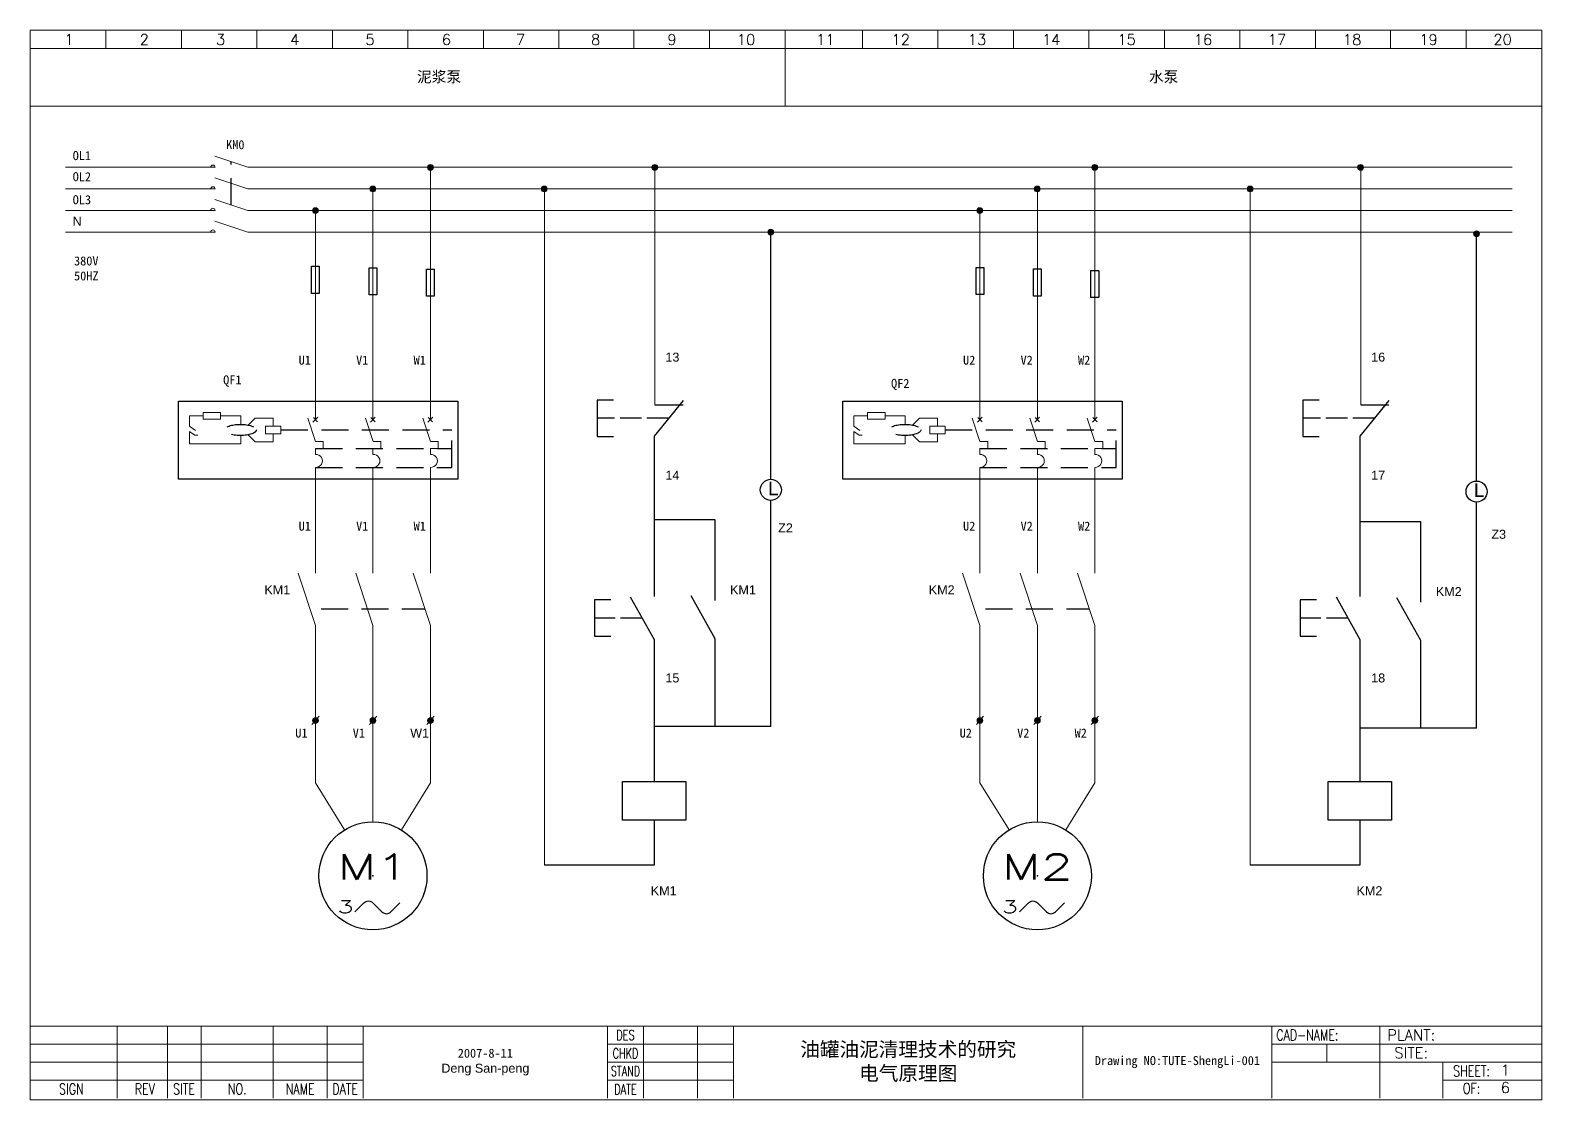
# Model space of a CAD drawing. Header units: millimetres. Extents: x 1552 to 2873, y -96 to 563.
# Drawn here: x 1552 to 1972, y 266.4 to 563.5 of the extents above; entities that cross this region are included whole.
import ezdxf
from ezdxf.enums import TextEntityAlignment as Align

# ---------------------------------------------------------------- set-up
doc = ezdxf.new("R2010")
doc.units = ezdxf.units.MM
doc.header["$LTSCALE"] = 5
for name, pattern in [('ACAD_ISO02W100', [15, 12, -3]), ('ACAD_ISO05W100', [33, 24, -3, 0, -3, 0, -3]), ('DASHED', [0.75, 0.5, -0.25])]:
    doc.linetypes.add(name, pattern=pattern)
doc.layers.get('0').update_dxf_attribs({"lineweight": 15})
for name, color, linetype in [('1轮廓实线层', 7, 'Continuous'), ('3', 80, 'ACAD_ISO05W100'), ('6', 1, 'DASHED'), ('BLKPT', 1, 'Continuous'), ('DRAWING', 7, 'Continuous'), ('虚线', 7, 'ACAD_ISO02W100')]:
    doc.layers.add(name, color=color, linetype=linetype)
doc.layers.add('2', color=4, linetype='Continuous', lineweight=15)
doc.styles.add('HZ0', font='TXT.SHX', dxfattribs={"width": 0.75, "bigfont": 'gbcbig.shx'})
doc.styles.add('ROMANC', font='ROMANC', dxfattribs={"height": 4})
doc.styles.get("Standard").update_dxf_attribs({"font": 'SimSun.ttf', "height": 2.5})
doc.styles.add('W1', font='ROMANC')
doc.styles.add('ZHOU', font='ROMANS.SHX', dxfattribs={"height": 3})

msp = doc.modelspace()

# ---------------------------------------------------------------- hatches: boundary and pattern name
h = msp.add_hatch(color=7)
h.paths.add_polyline_path([(1664, 525.38, 0.212655), (1663.73, 525.98), (1663.19, 525.38), (1663.19, 524.57, 0.414214)])
h.paths.add_polyline_path([(1663.19, 526.19, 0.414214), (1662.39, 525.38, 0.212655), (1662.65, 524.78), (1663.19, 525.38)])
h.paths.add_polyline_path([(1663.73, 525.98, 0.185241), (1663.19, 526.19), (1663.19, 525.38)])
h.paths.add_polyline_path([(1663.19, 525.38), (1662.65, 524.78, 0.185241), (1663.19, 524.57)])
h = msp.add_hatch(color=7)
h.paths.add_polyline_path([(1662.74, 525.41), (1663.7, 525.41, 1)])
h.paths.add_polyline_path([(1663.7, 525.41), (1663.22, 525.41), (1663.22, 524.93, 0.414214)])
h.paths.add_polyline_path([(1663.22, 525.41), (1662.74, 525.41, 0.414214), (1663.22, 524.93)])
h = msp.add_hatch(color=7)
h.paths.add_polyline_path([(1662.74, 525.41), (1663.7, 525.41, 1)])
h.paths.add_polyline_path([(1663.22, 524.93, 0.414214), (1663.7, 525.41), (1663.22, 525.41)])
h.paths.add_polyline_path([(1663.22, 524.93), (1663.22, 525.41), (1662.74, 525.41, 0.414214)])
h = msp.add_hatch(color=7)
h.paths.add_polyline_path([(1662.74, 525.41), (1663.7, 525.41, 1)])
h.paths.add_polyline_path([(1663.7, 525.41), (1663.22, 525.41), (1663.22, 524.93, 0.414214)])
h.paths.add_polyline_path([(1663.22, 525.41), (1662.74, 525.41, 0.414214), (1663.22, 524.93)])
h = msp.add_hatch(color=7)
h.paths.add_polyline_path([(1726.37, 525.38, 0.212655), (1726.1, 525.98), (1725.56, 525.38), (1725.56, 524.57, 0.414214)])
h.paths.add_polyline_path([(1725.56, 526.19, 0.414214), (1724.76, 525.38, 0.212655), (1725.03, 524.78), (1725.56, 525.38)])
h.paths.add_polyline_path([(1726.1, 525.98, 0.185241), (1725.56, 526.19), (1725.56, 525.38)])
h.paths.add_polyline_path([(1725.56, 525.38), (1725.03, 524.78, 0.185241), (1725.56, 524.57)])
h = msp.add_hatch(color=7)
h.paths.add_polyline_path([(1725.11, 525.41), (1726.07, 525.41, 1)])
h.paths.add_polyline_path([(1726.07, 525.41), (1725.59, 525.41), (1725.59, 524.93, 0.414214)])
h.paths.add_polyline_path([(1725.59, 525.41), (1725.11, 525.41, 0.414214), (1725.59, 524.93)])
h = msp.add_hatch(color=7)
h.paths.add_polyline_path([(1725.11, 525.41), (1726.07, 525.41, 1)])
h.paths.add_polyline_path([(1725.59, 524.93, 0.414214), (1726.07, 525.41), (1725.59, 525.41)])
h.paths.add_polyline_path([(1725.59, 524.93), (1725.59, 525.41), (1725.11, 525.41, 0.414214)])
h = msp.add_hatch(color=7)
h.paths.add_polyline_path([(1725.11, 525.41), (1726.07, 525.41, 1)])
h.paths.add_polyline_path([(1726.07, 525.41), (1725.59, 525.41), (1725.59, 524.93, 0.414214)])
h.paths.add_polyline_path([(1725.59, 525.41), (1725.11, 525.41, 0.414214), (1725.59, 524.93)])
h = msp.add_hatch(color=7)
h.paths.add_polyline_path([(1848.62, 525.38, 0.212655), (1848.35, 525.98), (1847.81, 525.38), (1847.81, 524.57, 0.414214)])
h.paths.add_polyline_path([(1847.81, 526.19, 0.414214), (1847, 525.38, 0.212655), (1847.27, 524.78), (1847.81, 525.38)])
h.paths.add_polyline_path([(1848.35, 525.98, 0.185241), (1847.81, 526.19), (1847.81, 525.38)])
h.paths.add_polyline_path([(1847.81, 525.38), (1847.27, 524.78, 0.185241), (1847.81, 524.57)])
h = msp.add_hatch(color=7)
h.paths.add_polyline_path([(1847.35, 525.41), (1848.31, 525.41, 1)])
h.paths.add_polyline_path([(1848.31, 525.41), (1847.83, 525.41), (1847.83, 524.93, 0.414214)])
h.paths.add_polyline_path([(1847.83, 525.41), (1847.35, 525.41, 0.414214), (1847.83, 524.93)])
h = msp.add_hatch(color=7)
h.paths.add_polyline_path([(1847.35, 525.41), (1848.31, 525.41, 1)])
h.paths.add_polyline_path([(1847.83, 524.93, 0.414214), (1848.31, 525.41), (1847.83, 525.41)])
h.paths.add_polyline_path([(1847.83, 524.93), (1847.83, 525.41), (1847.35, 525.41, 0.414214)])
h = msp.add_hatch(color=7)
h.paths.add_polyline_path([(1847.35, 525.41), (1848.31, 525.41, 1)])
h.paths.add_polyline_path([(1848.31, 525.41), (1847.83, 525.41), (1847.83, 524.93, 0.414214)])
h.paths.add_polyline_path([(1847.83, 525.41), (1847.35, 525.41, 0.414214), (1847.83, 524.93)])
h = msp.add_hatch(color=7)
h.paths.add_polyline_path([(1922.49, 525.38, 0.212655), (1922.22, 525.98), (1921.68, 525.38), (1921.68, 524.57, 0.414214)])
h.paths.add_polyline_path([(1921.68, 526.19, 0.414214), (1920.87, 525.38, 0.212655), (1921.14, 524.78), (1921.68, 525.38)])
h.paths.add_polyline_path([(1922.22, 525.98, 0.185241), (1921.68, 526.19), (1921.68, 525.38)])
h.paths.add_polyline_path([(1921.68, 525.38), (1921.14, 524.78, 0.185241), (1921.68, 524.57)])
h = msp.add_hatch(color=7)
h.paths.add_polyline_path([(1921.22, 525.41), (1922.19, 525.41, 1)])
h.paths.add_polyline_path([(1922.19, 525.41), (1921.7, 525.41), (1921.7, 524.93, 0.414214)])
h.paths.add_polyline_path([(1921.7, 525.41), (1921.22, 525.41, 0.414214), (1921.7, 524.93)])
h = msp.add_hatch(color=7)
h.paths.add_polyline_path([(1921.22, 525.41), (1922.19, 525.41, 1)])
h.paths.add_polyline_path([(1921.7, 524.93, 0.414214), (1922.19, 525.41), (1921.7, 525.41)])
h.paths.add_polyline_path([(1921.7, 524.93), (1921.7, 525.41), (1921.22, 525.41, 0.414214)])
h = msp.add_hatch(color=7)
h.paths.add_polyline_path([(1921.22, 525.41), (1922.19, 525.41, 1)])
h.paths.add_polyline_path([(1922.19, 525.41), (1921.7, 525.41), (1921.7, 524.93, 0.414214)])
h.paths.add_polyline_path([(1921.7, 525.41), (1921.22, 525.41, 0.414214), (1921.7, 524.93)])
h = msp.add_hatch(color=7)
h.paths.add_polyline_path([(1648.03, 519.38, 0.212655), (1647.76, 519.98), (1647.22, 519.38), (1647.22, 518.57, 0.414214)])
h.paths.add_polyline_path([(1647.22, 520.19, 0.414214), (1646.41, 519.38, 0.212655), (1646.68, 518.78), (1647.22, 519.38)])
h.paths.add_polyline_path([(1647.76, 519.98, 0.185241), (1647.22, 520.19), (1647.22, 519.38)])
h.paths.add_polyline_path([(1647.22, 519.38), (1646.68, 518.78, 0.185241), (1647.22, 518.57)])
h = msp.add_hatch(color=7)
h.paths.add_polyline_path([(1646.76, 519.41), (1647.73, 519.41, 1)])
h.paths.add_polyline_path([(1647.73, 519.41), (1647.24, 519.41), (1647.24, 518.93, 0.414214)])
h.paths.add_polyline_path([(1647.24, 519.41), (1646.76, 519.41, 0.414214), (1647.24, 518.93)])
h = msp.add_hatch(color=7)
h.paths.add_polyline_path([(1646.76, 519.41), (1647.73, 519.41, 1)])
h.paths.add_polyline_path([(1647.24, 518.93, 0.414214), (1647.73, 519.41), (1647.24, 519.41)])
h.paths.add_polyline_path([(1647.24, 518.93), (1647.24, 519.41), (1646.76, 519.41, 0.414214)])
h = msp.add_hatch(color=7)
h.paths.add_polyline_path([(1695.67, 519.38, 0.212655), (1695.4, 519.98), (1694.86, 519.38), (1694.86, 518.57, 0.414214)])
h.paths.add_polyline_path([(1694.86, 520.19, 0.414214), (1694.05, 519.38, 0.212655), (1694.32, 518.78), (1694.86, 519.38)])
h.paths.add_polyline_path([(1695.4, 519.98, 0.185241), (1694.86, 520.19), (1694.86, 519.38)])
h.paths.add_polyline_path([(1694.86, 519.38), (1694.32, 518.78, 0.185241), (1694.86, 518.57)])
h = msp.add_hatch(color=7)
h.paths.add_polyline_path([(1694.41, 519.41), (1695.37, 519.41, 1)])
h.paths.add_polyline_path([(1694.89, 518.93, 0.414214), (1695.37, 519.41), (1694.89, 519.41)])
h.paths.add_polyline_path([(1694.89, 518.93), (1694.89, 519.41), (1694.41, 519.41, 0.414214)])
h = msp.add_hatch(color=7)
h.paths.add_polyline_path([(1694.41, 519.41), (1695.37, 519.41, 1)])
h.paths.add_polyline_path([(1695.37, 519.41), (1694.89, 519.41), (1694.89, 518.93, 0.414214)])
h.paths.add_polyline_path([(1694.89, 519.41), (1694.41, 519.41, 0.414214), (1694.89, 518.93)])
h = msp.add_hatch(color=7)
h.paths.add_polyline_path([(1832.64, 519.38, 0.212655), (1832.38, 519.98), (1831.84, 519.38), (1831.84, 518.57, 0.414214)])
h.paths.add_polyline_path([(1831.84, 520.19, 0.414214), (1831.03, 519.38, 0.212655), (1831.3, 518.78), (1831.84, 519.38)])
h.paths.add_polyline_path([(1832.38, 519.98, 0.185241), (1831.84, 520.19), (1831.84, 519.38)])
h.paths.add_polyline_path([(1831.84, 519.38), (1831.3, 518.78, 0.185241), (1831.84, 518.57)])
h = msp.add_hatch(color=7)
h.paths.add_polyline_path([(1831.38, 519.41), (1832.34, 519.41, 1)])
h.paths.add_polyline_path([(1831.86, 518.93, 0.414214), (1832.34, 519.41), (1831.86, 519.41)])
h.paths.add_polyline_path([(1831.86, 518.93), (1831.86, 519.41), (1831.38, 519.41, 0.414214)])
h = msp.add_hatch(color=7)
h.paths.add_polyline_path([(1831.38, 519.41), (1832.34, 519.41, 1)])
h.paths.add_polyline_path([(1832.34, 519.41), (1831.86, 519.41), (1831.86, 518.93, 0.414214)])
h.paths.add_polyline_path([(1831.86, 519.41), (1831.38, 519.41, 0.414214), (1831.86, 518.93)])
h = msp.add_hatch(color=7)
h.paths.add_polyline_path([(1891.78, 519.38, 0.212655), (1891.52, 519.98), (1890.98, 519.38), (1890.98, 518.57, 0.414214)])
h.paths.add_polyline_path([(1890.98, 520.19, 0.414214), (1890.17, 519.38, 0.212655), (1890.44, 518.78), (1890.98, 519.38)])
h.paths.add_polyline_path([(1891.52, 519.98, 0.185241), (1890.98, 520.19), (1890.98, 519.38)])
h.paths.add_polyline_path([(1890.98, 519.38), (1890.44, 518.78, 0.185241), (1890.98, 518.57)])
h = msp.add_hatch(color=7)
h.paths.add_polyline_path([(1890.52, 519.41), (1891.48, 519.41, 1)])
h.paths.add_polyline_path([(1891.48, 519.41), (1891, 519.41), (1891, 518.93, 0.414214)])
h.paths.add_polyline_path([(1891, 519.41), (1890.52, 519.41, 0.414214), (1891, 518.93)])
h = msp.add_hatch(color=7)
h.paths.add_polyline_path([(1890.52, 519.41), (1891.48, 519.41, 1)])
h.paths.add_polyline_path([(1891, 518.93, 0.414214), (1891.48, 519.41), (1891, 519.41)])
h.paths.add_polyline_path([(1891, 518.93), (1891, 519.41), (1890.52, 519.41, 0.414214)])
h = msp.add_hatch(color=7)
h.paths.add_polyline_path([(1632.05, 513.38, 0.212655), (1631.79, 513.98), (1631.25, 513.38), (1631.25, 512.57, 0.414214)])
h.paths.add_polyline_path([(1631.25, 514.19, 0.414214), (1630.44, 513.38, 0.212655), (1630.71, 512.78), (1631.25, 513.38)])
h.paths.add_polyline_path([(1631.79, 513.98, 0.185241), (1631.25, 514.19), (1631.25, 513.38)])
h.paths.add_polyline_path([(1631.25, 513.38), (1630.71, 512.78, 0.185241), (1631.25, 512.57)])
h = msp.add_hatch(color=7)
h.paths.add_polyline_path([(1630.79, 513.41), (1631.75, 513.41, 1)])
h.paths.add_polyline_path([(1631.27, 512.93, 0.414214), (1631.75, 513.41), (1631.27, 513.41)])
h.paths.add_polyline_path([(1631.27, 512.93), (1631.27, 513.41), (1630.79, 513.41, 0.414214)])
h = msp.add_hatch(color=7)
h.paths.add_polyline_path([(1816.67, 513.38, 0.212655), (1816.4, 513.98), (1815.86, 513.38), (1815.86, 512.57, 0.414214)])
h.paths.add_polyline_path([(1815.86, 514.19, 0.414214), (1815.06, 513.38, 0.212655), (1815.33, 512.78), (1815.86, 513.38)])
h.paths.add_polyline_path([(1816.4, 513.98, 0.185241), (1815.86, 514.19), (1815.86, 513.38)])
h.paths.add_polyline_path([(1815.86, 513.38), (1815.33, 512.78, 0.185241), (1815.86, 512.57)])
h = msp.add_hatch(color=7)
h.paths.add_polyline_path([(1815.41, 513.41), (1816.37, 513.41, 1)])
h.paths.add_polyline_path([(1815.89, 512.93, 0.414214), (1816.37, 513.41), (1815.89, 513.41)])
h.paths.add_polyline_path([(1815.89, 512.93), (1815.89, 513.41), (1815.41, 513.41, 0.414214)])
h = msp.add_hatch(color=7)
h.paths.add_polyline_path([(1758.59, 507.41, 0.212655), (1758.33, 508.01), (1757.79, 507.41), (1757.79, 506.6, 0.414214)])
h.paths.add_polyline_path([(1757.79, 508.21, 0.414214), (1756.98, 507.41, 0.212655), (1757.25, 506.81), (1757.79, 507.41)])
h.paths.add_polyline_path([(1758.33, 508.01, 0.185241), (1757.79, 508.21), (1757.79, 507.41)])
h.paths.add_polyline_path([(1757.79, 507.41), (1757.25, 506.81, 0.185241), (1757.79, 506.6)])
h = msp.add_hatch(color=7)
h.paths.add_polyline_path([(1757.33, 507.43), (1758.29, 507.43, 1)])
h.paths.add_polyline_path([(1758.29, 507.43), (1757.81, 507.43), (1757.81, 506.95, 0.414214)])
h.paths.add_polyline_path([(1757.81, 507.43), (1757.33, 507.43, 0.414214), (1757.81, 506.95)])
h = msp.add_hatch(color=7)
h.paths.add_polyline_path([(1757.33, 507.43), (1758.29, 507.43, 1)])
h.paths.add_polyline_path([(1757.81, 506.95, 0.414214), (1758.29, 507.43), (1757.81, 507.43)])
h.paths.add_polyline_path([(1757.81, 506.95), (1757.81, 507.43), (1757.33, 507.43, 0.414214)])
h = msp.add_hatch(color=7)
h.paths.add_polyline_path([(1757.33, 507.43), (1758.29, 507.43, 1)])
h.paths.add_polyline_path([(1758.29, 507.43), (1757.81, 507.43), (1757.81, 506.95, 0.414214)])
h.paths.add_polyline_path([(1757.81, 507.43), (1757.33, 507.43, 0.414214), (1757.81, 506.95)])
h = msp.add_hatch(color=7)
h.paths.add_polyline_path([(1954.71, 506.92, 0.212655), (1954.44, 507.52), (1953.9, 506.92), (1953.9, 506.12, 0.414214)])
h.paths.add_polyline_path([(1953.9, 507.73, 0.414214), (1953.1, 506.92, 0.212655), (1953.36, 506.32), (1953.9, 506.92)])
h.paths.add_polyline_path([(1954.44, 507.52, 0.185241), (1953.9, 507.73), (1953.9, 506.92)])
h.paths.add_polyline_path([(1953.9, 506.92), (1953.36, 506.32, 0.185241), (1953.9, 506.12)])
h = msp.add_hatch(color=7)
h.paths.add_polyline_path([(1953.45, 506.95), (1954.41, 506.95, 1)])
h.paths.add_polyline_path([(1954.41, 506.95), (1953.93, 506.95), (1953.93, 506.47, 0.414214)])
h.paths.add_polyline_path([(1953.93, 506.95), (1953.45, 506.95, 0.414214), (1953.93, 506.47)])
h = msp.add_hatch(color=7)
h.paths.add_polyline_path([(1953.45, 506.95), (1954.41, 506.95, 1)])
h.paths.add_polyline_path([(1953.93, 506.47, 0.414214), (1954.41, 506.95), (1953.93, 506.95)])
h.paths.add_polyline_path([(1953.93, 506.47), (1953.93, 506.95), (1953.45, 506.95, 0.414214)])
h = msp.add_hatch(color=7)
h.paths.add_polyline_path([(1953.45, 506.95), (1954.41, 506.95, 1)])
h.paths.add_polyline_path([(1954.41, 506.95), (1953.93, 506.95), (1953.93, 506.47, 0.414214)])
h.paths.add_polyline_path([(1953.93, 506.95), (1953.45, 506.95, 0.414214), (1953.93, 506.47)])
h = msp.add_hatch(color=7)
h.paths.add_polyline_path([(1632.09, 371.74, 0.212655), (1631.82, 372.34), (1631.28, 371.74), (1631.28, 370.93, 0.414214)])
h.paths.add_polyline_path([(1631.28, 372.54, 0.414214), (1630.47, 371.74, 0.212655), (1630.74, 371.14), (1631.28, 371.74)])
h.paths.add_polyline_path([(1631.82, 372.34, 0.185241), (1631.28, 372.54), (1631.28, 371.74)])
h.paths.add_polyline_path([(1631.28, 371.74), (1630.74, 371.14, 0.185241), (1631.28, 370.93)])
h = msp.add_hatch(color=7)
h.paths.add_polyline_path([(1648.06, 371.76, 0.212655), (1647.79, 372.36), (1647.25, 371.76), (1647.25, 370.96, 0.414214)])
h.paths.add_polyline_path([(1647.25, 372.57, 0.414214), (1646.45, 371.76, 0.212655), (1646.71, 371.16), (1647.25, 371.76)])
h.paths.add_polyline_path([(1647.79, 372.36, 0.185241), (1647.25, 372.57), (1647.25, 371.76)])
h.paths.add_polyline_path([(1647.25, 371.76), (1646.71, 371.16, 0.185241), (1647.25, 370.96)])
h = msp.add_hatch(color=7)
h.paths.add_polyline_path([(1664.03, 371.74, 0.212655), (1663.77, 372.34), (1663.23, 371.74), (1663.23, 370.93, 0.414214)])
h.paths.add_polyline_path([(1663.23, 372.54, 0.414214), (1662.42, 371.74, 0.212655), (1662.69, 371.14), (1663.23, 371.74)])
h.paths.add_polyline_path([(1663.77, 372.34, 0.185241), (1663.23, 372.54), (1663.23, 371.74)])
h.paths.add_polyline_path([(1663.23, 371.74), (1662.69, 371.14, 0.185241), (1663.23, 370.93)])
h = msp.add_hatch(color=7)
h.paths.add_polyline_path([(1816.71, 371.74, 0.212655), (1816.44, 372.34), (1815.9, 371.74), (1815.9, 370.93, 0.414214)])
h.paths.add_polyline_path([(1815.9, 372.54, 0.414214), (1815.09, 371.74, 0.212655), (1815.36, 371.14), (1815.9, 371.74)])
h.paths.add_polyline_path([(1816.44, 372.34, 0.185241), (1815.9, 372.54), (1815.9, 371.74)])
h.paths.add_polyline_path([(1815.9, 371.74), (1815.36, 371.14, 0.185241), (1815.9, 370.93)])
h = msp.add_hatch(color=7)
h.paths.add_polyline_path([(1832.68, 371.76, 0.212655), (1832.41, 372.36), (1831.87, 371.76), (1831.87, 370.96, 0.414214)])
h.paths.add_polyline_path([(1831.87, 372.57, 0.414214), (1831.06, 371.76, 0.212655), (1831.33, 371.16), (1831.87, 371.76)])
h.paths.add_polyline_path([(1832.41, 372.36, 0.185241), (1831.87, 372.57), (1831.87, 371.76)])
h.paths.add_polyline_path([(1831.87, 371.76), (1831.33, 371.16, 0.185241), (1831.87, 370.96)])
h = msp.add_hatch(color=7)
h.paths.add_polyline_path([(1848.65, 371.74, 0.212655), (1848.38, 372.34), (1847.84, 371.74), (1847.84, 370.93, 0.414214)])
h.paths.add_polyline_path([(1847.84, 372.54, 0.414214), (1847.04, 371.74, 0.212655), (1847.3, 371.14), (1847.84, 371.74)])
h.paths.add_polyline_path([(1848.38, 372.34, 0.185241), (1847.84, 372.54), (1847.84, 371.74)])
h.paths.add_polyline_path([(1847.84, 371.74), (1847.3, 371.14, 0.185241), (1847.84, 370.93)])

# ---------------------------------------------------------------- linework, layer by layer
at = {"color": 7}
for p, q in [((1972.02, 563.48), (1552.02, 563.48)), ((1561.84, 525.41), (1575.28, 525.41)), ((1575.28, 525.41), (1603.37, 525.41)), ((1612.51, 525.41), (1603.26, 528.46)), ((1612.51, 525.41), (1963.84, 525.41)), ((1663.22, 525.41), (1663.22, 473.44)), ((1725.59, 525.41), (1725.59, 459.4)), ((1847.83, 525.41), (1847.83, 473.44)), ((1921.7, 525.41), (1921.7, 459.4)), ((1612.51, 519.41), (1603.26, 522.46)), ((1561.84, 519.41), (1575.28, 519.41)), ((1575.28, 519.41), (1603.37, 519.41)), ((1612.51, 519.41), (1963.84, 519.41)), ((1647.24, 519.41), (1647.24, 473.44)), ((1694.89, 519.41), (1694.89, 331.52)), ((1831.86, 519.41), (1831.86, 473.44)), ((1891, 519.41), (1891, 331.52)), ((1561.84, 513.41), (1575.28, 513.41)), ((1575.28, 513.41), (1603.37, 513.41)), ((1612.51, 513.41), (1603.26, 516.46)), ((1612.51, 513.41), (1963.84, 513.41)), ((1631.27, 513.41), (1631.27, 473.44)), ((1815.89, 513.41), (1815.89, 473.44)), ((1612.51, 507.41), (1603.26, 510.46)), ((1561.84, 507.41), (1575.28, 507.41)), ((1575.28, 507.41), (1603.37, 507.41)), ((1612.51, 507.41), (1963.84, 507.41)), ((1631.27, 473.44), (1631.27, 455.32)), ((1647.24, 473.44), (1647.24, 455.32)), ((1663.22, 473.44), (1663.22, 455.25)), ((1815.89, 473.44), (1815.89, 455.32)), ((1831.86, 473.44), (1831.86, 455.32)), ((1847.83, 473.44), (1847.83, 455.25)), ((1600.07, 456.33), (1596.28, 456.33)), ((1596.28, 456.33), (1596.28, 453.46)), ((1610.53, 456.33), (1604.91, 456.33)), ((1610.53, 453.99), (1610.53, 456.33)), ((1614.49, 455.7), (1612.58, 453.79)), ((1619.5, 455.7), (1614.49, 455.7)), ((1619.5, 453.52), (1619.5, 455.7)), ((1631.28, 449.19), (1629.15, 455.69)), ((1630.58, 454.62), (1631.91, 455.95)), ((1630.69, 455.9), (1631.87, 454.71)), ((1647.26, 449.19), (1645.13, 455.69)), ((1646.55, 454.62), (1647.88, 455.95)), ((1646.66, 455.9), (1647.85, 454.71)), ((1663.23, 449.19), (1661.1, 455.69)), ((1662.52, 454.62), (1663.85, 455.95)), ((1662.63, 455.9), (1663.82, 454.71)), ((1780.9, 456.33), (1780.9, 453.46)), ((1784.69, 456.33), (1780.9, 456.33)), ((1795.15, 456.33), (1789.53, 456.33)), ((1795.15, 453.99), (1795.15, 456.33)), ((1799.11, 455.7), (1797.2, 453.79)), ((1804.12, 455.7), (1799.11, 455.7)), ((1804.12, 453.52), (1804.12, 455.7)), ((1815.9, 449.19), (1813.77, 455.69)), ((1815.19, 454.62), (1816.52, 455.95)), ((1815.31, 455.9), (1816.49, 454.71)), ((1831.87, 449.19), (1829.74, 455.69)), ((1831.17, 454.62), (1832.5, 455.95)), ((1831.28, 455.9), (1832.46, 454.71)), ((1847.85, 449.19), (1845.71, 455.69)), ((1847.14, 454.62), (1848.47, 455.95)), ((1847.25, 455.9), (1848.44, 454.71)), ((1596.28, 453.46), (1597.9, 452.29)), ((1596.28, 451.99), (1596.28, 448.55)), ((1596.28, 451.99), (1597.74, 450.95)), ((1597.74, 450.95), (1598.54, 451)), ((1610.53, 450.89), (1610.53, 448.55)), ((1614.49, 449.18), (1612.58, 451.09)), ((1619.5, 451.36), (1619.5, 449.18)), ((1780.9, 453.46), (1782.52, 452.29)), ((1780.9, 451.99), (1782.35, 450.95)), ((1780.9, 451.99), (1780.9, 448.55)), ((1782.35, 450.95), (1783.16, 451)), ((1795.15, 450.89), (1795.15, 448.55)), ((1799.11, 449.18), (1797.2, 451.09)), ((1804.12, 451.36), (1804.12, 449.18)), ((1604.91, 448.55), (1596.28, 448.55)), ((1610.53, 448.55), (1604.91, 448.55)), ((1619.5, 449.18), (1614.49, 449.18)), ((1633.45, 449.19), (1631.28, 449.19)), ((1631.28, 447.26), (1633.45, 447.26)), ((1631.28, 445.66), (1631.28, 447.26)), ((1633.45, 447.26), (1633.45, 449.19)), ((1647.25, 445.66), (1647.25, 447.26)), ((1647.25, 447.26), (1649.43, 447.26)), ((1649.43, 449.19), (1647.26, 449.19)), ((1649.43, 447.26), (1649.43, 449.19)), ((1663.22, 447.26), (1665.4, 447.26)), ((1663.22, 445.66), (1663.22, 447.26)), ((1665.4, 449.19), (1663.23, 449.19)), ((1665.4, 447.26), (1665.4, 449.19)), ((1789.53, 448.55), (1780.9, 448.55)), ((1795.15, 448.55), (1789.53, 448.55)), ((1804.12, 449.18), (1799.11, 449.18)), ((1815.89, 445.66), (1815.89, 447.26)), ((1815.89, 447.26), (1818.07, 447.26)), ((1818.07, 449.19), (1815.9, 449.19)), ((1818.07, 447.26), (1818.07, 449.19)), ((1834.04, 449.19), (1831.87, 449.19)), ((1831.87, 447.26), (1834.04, 447.26)), ((1831.87, 445.66), (1831.87, 447.26)), ((1834.04, 447.26), (1834.04, 449.19)), ((1847.84, 445.66), (1847.84, 447.26)), ((1847.84, 447.26), (1850.02, 447.26)), ((1850.02, 449.19), (1847.85, 449.19)), ((1850.02, 447.26), (1850.02, 449.19)), ((1631.28, 442.04), (1631.28, 412.62)), ((1647.25, 442.04), (1647.25, 423.56)), ((1647.25, 442.04), (1647.25, 412.62)), ((1663.23, 442.04), (1663.23, 412.62)), ((1815.9, 442.04), (1815.9, 412.62)), ((1831.87, 442.04), (1831.87, 412.62)), ((1831.87, 442.04), (1831.87, 423.56)), ((1847.84, 442.04), (1847.84, 412.62)), ((1631.28, 398.08), (1626.49, 412.62)), ((1647.25, 398.08), (1642.46, 412.62)), ((1663.23, 398.08), (1658.43, 412.62)), ((1815.9, 398.08), (1811.1, 412.62)), ((1831.87, 398.08), (1827.08, 412.62)), ((1847.84, 398.08), (1843.05, 412.62)), ((1631.28, 398.08), (1631.28, 354.42)), ((1647.25, 398.08), (1647.25, 343.58)), ((1663.23, 398.08), (1663.23, 354.42)), ((1815.9, 398.08), (1815.9, 354.42)), ((1831.87, 398.08), (1831.87, 343.58)), ((1847.84, 398.08), (1847.84, 354.42)), ((1630.29, 370.63), (1632.32, 372.89)), ((1646.26, 370.66), (1648.29, 372.92)), ((1662.24, 370.63), (1664.27, 372.89)), ((1814.91, 370.63), (1816.94, 372.89)), ((1830.88, 370.66), (1832.91, 372.92)), ((1846.85, 370.63), (1848.88, 372.89)), ((1631.28, 354.42), (1639.37, 341.34)), ((1663.23, 354.42), (1655.13, 341.34)), ((1815.9, 354.42), (1823.99, 341.34)), ((1847.84, 354.42), (1839.75, 341.34)), ((1919.52, 286.85), (1927.02, 286.85))]:
    msp.add_line(p, q, dxfattribs=at)
at = {"color": 7, "linetype": 'Continuous'}
for p, q in [((1573.06, 563.44), (1573.06, 558.38)), ((1594.03, 558.33), (1594.03, 563.44)), ((1615.01, 563.44), (1615.01, 558.38)), ((1635.98, 563.44), (1635.98, 558.33)), ((1656.95, 563.44), (1656.95, 558.33)), ((1677.92, 563.44), (1677.92, 558.38)), ((1698.9, 563.44), (1698.9, 558.38)), ((1719.76, 563.44), (1719.76, 558.33)), ((1740.79, 563.44), (1740.79, 558.33)), ((1761.8, 563.45), (1761.8, 542.38)), ((1783.27, 563.44), (1783.27, 558.38)), ((1804.25, 558.33), (1804.25, 563.44)), ((1825.22, 563.44), (1825.22, 558.38)), ((1846.19, 563.44), (1846.19, 558.33)), ((1867.16, 563.44), (1867.16, 558.38)), ((1888.14, 563.44), (1888.14, 558.38)), ((1909.11, 563.44), (1909.11, 558.38)), ((1929.98, 563.44), (1929.98, 558.38)), ((1951, 563.44), (1951, 558.38))]:
    msp.add_line(p, q, dxfattribs=at)
at = {"color": 7}
for points in [[(1600.07, 455.42), (1604.91, 455.42), (1604.91, 457.25), (1600.07, 457.25)], [(1784.69, 455.42), (1789.53, 455.42), (1789.53, 457.25), (1784.69, 457.25)], [(1617.34, 453.52), (1621.66, 453.52), (1621.66, 451.36), (1617.34, 451.36)], [(1801.96, 453.52), (1806.28, 453.52), (1806.28, 451.36), (1801.96, 451.36)]]:
    msp.add_lwpolyline(points, close=True, dxfattribs=at)
for centre, radius in [((1663.19, 525.38), 0.807), ((1663.22, 525.41), 0.48), ((1663.22, 525.41), 0.48), ((1663.22, 525.41), 0.48), ((1725.56, 525.38), 0.807), ((1725.59, 525.41), 0.48), ((1725.59, 525.41), 0.48), ((1725.59, 525.41), 0.48), ((1847.81, 525.38), 0.807), ((1847.83, 525.41), 0.48), ((1847.83, 525.41), 0.48), ((1847.83, 525.41), 0.48), ((1921.68, 525.38), 0.807), ((1921.7, 525.41), 0.48), ((1921.7, 525.41), 0.48), ((1921.7, 525.41), 0.48), ((1647.22, 519.38), 0.807), ((1647.24, 519.41), 0.48), ((1647.24, 519.41), 0.48), ((1694.86, 519.38), 0.807), ((1694.89, 519.41), 0.48), ((1694.89, 519.41), 0.48), ((1831.84, 519.38), 0.807), ((1831.86, 519.41), 0.48), ((1831.86, 519.41), 0.48), ((1890.98, 519.38), 0.807), ((1891, 519.41), 0.48), ((1891, 519.41), 0.48), ((1631.25, 513.38), 0.807), ((1631.27, 513.41), 0.48), ((1815.86, 513.38), 0.807), ((1815.89, 513.41), 0.48), ((1757.79, 507.41), 0.807), ((1757.81, 507.43), 0.48), ((1757.81, 507.43), 0.48), ((1757.81, 507.43), 0.48), ((1953.9, 506.92), 0.807), ((1953.93, 506.95), 0.48), ((1953.93, 506.95), 0.48), ((1953.93, 506.95), 0.48), ((1631.28, 371.74), 0.807), ((1647.25, 371.76), 0.807), ((1663.23, 371.74), 0.807), ((1815.9, 371.74), 0.807), ((1831.87, 371.76), 0.807), ((1847.84, 371.74), 0.807)]:
    msp.add_circle(centre, radius, dxfattribs=at)
for centre, radius, start, end in [((1602.77, 525.41), 0.598, 0, 180), ((1602.77, 519.41), 0.598, 0, 180), ((1602.77, 513.41), 0.598, 0, 180), ((1602.77, 507.41), 0.598, 0, 180), ((1631.4, 443.85), 1.81, 266.3917, 93.7361), ((1647.37, 443.85), 1.81, 266.3917, 93.7361), ((1663.34, 443.85), 1.81, 266.3917, 93.7361), ((1816.01, 443.85), 1.81, 266.3917, 93.7361), ((1831.98, 443.85), 1.81, 266.3917, 93.7361), ((1847.96, 443.85), 1.81, 266.3917, 93.7361)]:
    msp.add_arc(centre, radius, start, end, dxfattribs=at)
at = {"layer": '1轮廓实线层'}
for p, q in [((1757.79, 438.74), (1757.79, 507.41)), ((1953.9, 438.25), (1953.9, 506.92)), ((1709.53, 460.73), (1709.53, 450.63)), ((1714.06, 460.73), (1709.53, 460.73)), ((1910.18, 460.73), (1905.65, 460.73)), ((1905.65, 460.73), (1905.65, 450.63)), ((1709.53, 450.63), (1714.06, 450.63)), ((1905.65, 450.63), (1910.18, 450.63)), ((1757.79, 370.06), (1757.79, 432.87)), ((1953.9, 369.58), (1953.9, 432.39)), ((1713.32, 405.22), (1708.79, 405.22)), ((1708.79, 405.22), (1708.79, 395.12)), ((1904.91, 405.22), (1904.91, 395.12)), ((1909.44, 405.22), (1904.91, 405.22)), ((1708.79, 395.12), (1713.32, 395.12)), ((1904.91, 395.12), (1909.44, 395.12))]:
    msp.add_line(p, q, dxfattribs=at)
at = {"layer": '1轮廓实线层', "color": 7}
for points in [[(1630.2, 497.91), (1632.34, 497.91), (1632.34, 490.39), (1630.2, 490.39)], [(1646.17, 497.5), (1648.32, 497.5), (1648.32, 489.98), (1646.17, 489.98)], [(1662.15, 497.09), (1664.29, 497.09), (1664.29, 489.58), (1662.15, 489.58)], [(1814.82, 497.57), (1816.96, 497.57), (1816.96, 490.06), (1814.82, 490.06)], [(1830.79, 497.17), (1832.93, 497.17), (1832.93, 489.65), (1830.79, 489.65)], [(1846.76, 496.76), (1848.91, 496.76), (1848.91, 489.25), (1846.76, 489.25)]]:
    msp.add_lwpolyline(points, close=True, dxfattribs=at)
at = {"layer": '1轮廓实线层'}
for centre in [(1757.79, 435.8), (1953.9, 435.32)]:
    msp.add_circle(centre, 2.93, dxfattribs=at)
at = {"layer": '2', "color": 7}
for p, q in [((1552.02, 563.38), (1552.02, 266.38)), ((1972.02, 266.38), (1972.02, 563.48)), ((1971.95, 558.38), (1552.02, 558.38)), ((1971.95, 542.38), (1552.02, 542.38)), ((1552.01, 286.85), (1971.93, 286.85)), ((1576.21, 286.85), (1576.21, 266.85)), ((1590.16, 286.85), (1590.16, 266.85)), ((1599.52, 286.85), (1599.52, 266.85)), ((1619.52, 286.85), (1619.52, 266.85)), ((1634.52, 286.85), (1634.52, 266.85)), ((1644.52, 286.85), (1644.52, 266.85)), ((1712.42, 286.85), (1712.42, 266.85)), ((1722.42, 286.85), (1722.42, 266.85)), ((1737.42, 286.85), (1737.42, 266.85)), ((1747.42, 286.85), (1747.42, 266.85)), ((1844.52, 286.85), (1844.52, 266.85)), ((1897.02, 286.85), (1897.02, 266.85)), ((1926.99, 286.9), (1926.99, 266.85)), ((1552.01, 281.85), (1644.52, 281.85)), ((1712.42, 281.85), (1747.42, 281.85)), ((1971.93, 281.85), (1897.02, 281.85)), ((1912.28, 281.85), (1912.28, 276.85)), ((1552.01, 276.85), (1644.52, 276.85)), ((1747.42, 276.85), (1712.42, 276.85)), ((1971.93, 276.85), (1897.02, 276.85)), ((1944.5, 276.85), (1944.5, 266.85)), ((1552.01, 271.85), (1644.52, 271.85)), ((1712.42, 271.85), (1747.42, 271.85)), ((1944.47, 271.85), (1971.93, 271.85)), ((1552.02, 266.38), (1972.02, 266.38))]:
    msp.add_line(p, q, dxfattribs=at)
at = {"layer": '3', "color": 7, "ltscale": 0.8}
for points in [[(1593.22, 460.45), (1670.8, 460.45), (1670.8, 438.77), (1593.22, 438.77)], [(1777.84, 460.45), (1855.42, 460.45), (1855.42, 438.77), (1777.84, 438.77)]]:
    msp.add_lwpolyline(points, close=True, dxfattribs=at)
at = {"layer": '6', "color": 7, "ltscale": 3}
for p, q in [((1607.88, 514.93), (1607.88, 526.93)), ((1621.66, 452.44), (1669.14, 452.44)), ((1669.14, 442.04), (1669.14, 452.44)), ((1806.28, 452.44), (1853.75, 452.44)), ((1853.75, 442.04), (1853.75, 452.44)), ((1631.28, 447.26), (1669.14, 447.26)), ((1815.89, 447.26), (1853.75, 447.26)), ((1631.28, 442.04), (1669.14, 442.04)), ((1815.9, 442.04), (1853.75, 442.04)), ((1632.81, 402.71), (1661.7, 402.71)), ((1817.42, 402.71), (1846.32, 402.71))]:
    msp.add_line(p, q, dxfattribs=at)
for centre in [(1610.4, 452.44), (1795.02, 452.44)]:
    msp.add_ellipse(centre, major_axis=(4.45, 0), ratio=0.348148, dxfattribs=at)
at = {"layer": 'BLKPT', "color": 7, "ltscale": 7}
for p in [(1647.25, 328.58), (1831.87, 328.58)]:
    msp.add_point(p, dxfattribs=at)
at = {"layer": 'DRAWING', "color": 7}
for points in [[(1642.25, 318.58), (1644.75, 321.08, -0.414214), (1647.25, 321.08), (1649.75, 318.58, 0.414214)], [(1649.75, 318.58, 0.414214), (1652.25, 318.58, -0.414214), (1652.25, 318.58), (1654.75, 321.08)], [(1826.87, 318.58), (1829.37, 321.08, -0.414214), (1831.87, 321.08), (1834.37, 318.58, 0.414214)], [(1834.37, 318.58, 0.414214), (1836.87, 318.58, -0.414214), (1836.87, 318.58), (1839.37, 321.08)]]:
    msp.add_lwpolyline(points, format="xyb", dxfattribs=at)
for centre in [(1647.25, 328.58), (1831.87, 328.58)]:
    msp.add_circle(centre, 15, dxfattribs=at)
at = {"layer": '虚线'}
for p, q in [((1733.41, 460.63), (1725.36, 450.72)), ((1725.59, 459.4), (1733.41, 459.4)), ((1929.53, 460.63), (1921.48, 450.72)), ((1921.7, 459.4), (1929.53, 459.4)), ((1725.36, 450.72), (1725.36, 406.17)), ((1921.48, 450.72), (1921.48, 406.17)), ((1725.36, 427.52), (1742.2, 427.52)), ((1742.2, 427.52), (1742.2, 405.06)), ((1921.48, 427.03), (1938.31, 427.03)), ((1938.31, 427.03), (1938.31, 404.58)), ((1718.74, 406.12), (1725.36, 394.21)), ((1735.57, 406.43), (1742.2, 394.51)), ((1914.85, 406.12), (1921.48, 394.21)), ((1931.69, 405.94), (1938.31, 394.03)), ((1725.36, 394.21), (1725.36, 354.83)), ((1742.2, 394.51), (1742.2, 370.06)), ((1921.48, 394.21), (1921.48, 354.83)), ((1938.31, 394.03), (1938.31, 369.58)), ((1757.79, 370.06), (1725.36, 370.06)), ((1953.9, 369.58), (1921.48, 369.58)), ((1725.36, 344.08), (1725.36, 331.52)), ((1921.48, 344.08), (1921.48, 331.52)), ((1725.36, 331.52), (1694.89, 331.52)), ((1921.48, 331.52), (1891, 331.52))]:
    msp.add_line(p, q, dxfattribs=at)
at = {"layer": '虚线', "ltscale": 0.1}
for p, q in [((1729.39, 455.68), (1709.53, 455.68)), ((1925.5, 455.68), (1905.65, 455.68)), ((1722.05, 400.17), (1708.79, 400.17)), ((1918.16, 400.17), (1904.91, 400.17))]:
    msp.add_line(p, q, dxfattribs=at)
at = {"layer": '虚线'}
for points in [[(1716.58, 354.83), (1734.14, 354.83), (1734.14, 344.08), (1716.58, 344.08)], [(1912.7, 354.83), (1930.26, 354.83), (1930.26, 344.08), (1912.7, 344.08)]]:
    msp.add_lwpolyline(points, close=True, dxfattribs=at)

# ---------------------------------------------------------------- texts
at = {"color": 7, "style": 'ROMANC'}
for s, p in [('1', (1960.61, 273.1)), ('6', (1960.61, 268.27))]:
    msp.add_text(s, height=3, dxfattribs=at).set_placement(p)
at = {"color": 7}
for s, insert, char_height, width, attachment_point in [('OL1', (1563.81, 529.9), 2.5, 7.3542, 1), ('KM0', (1606.45, 532.94), 2.5, 16.3193, 1), ('OL2', (1563.81, 524.05), 2.5, 7.3542, 1), ('OL3', (1563.81, 517.65), 2.5, 7.3542, 1), ('{\\fArial|b0|i0|c0|p32;N}', (1563.81, 511.65), 2.5, 7.3542, 1), ('380V\\P50HZ', (1564.18, 500.65), 2.5, 14.4716, 1), ('U1', (1626.59, 473.09), 2.5, 4.0436, 1), ('V1', (1642.56, 473.09), 2.5, 4.0436, 1), ('W1', (1658.54, 473.09), 2.5, 4.0436, 1), ('{\\fArial|b0|i0|c0|p32;13}', (1728.51, 473.92), 2.5, 4.0436, 1), ('U2', (1811.21, 473.09), 2.5, 4.0436, 1), ('V2', (1827.18, 473.09), 2.5, 4.0436, 1), ('W2', (1843.15, 473.09), 2.5, 4.0436, 1), ('{\\fArial|b0|i0|c0|p32;16}', (1924.62, 473.92), 2.5, 4.0436, 1), ('QF1', (1605.62, 467.6), 2.5, 16.3193, 1), ('QF2', (1791.21, 466.63), 2.5, 16.3193, 1), ('{\\fArial|b0|i0|c0|p32;14}', (1728.51, 441.11), 2.5, 4.0436, 1), ('{\\fArial|b0|i0|c0|p32;17}', (1924.62, 441.11), 2.5, 4.0436, 1), ('U1', (1626.6, 426.98), 2.5, 4.0436, 1), ('V1', (1642.57, 426.98), 2.5, 4.0436, 1), ('W1', (1658.54, 426.98), 2.5, 4.0436, 1), ('{\\fArial|b0|i0|c0|p32;Z2}', (1759.83, 426.49), 2.5, 4.0436, 1), ('U2', (1811.22, 426.98), 2.5, 4.0436, 1), ('V2', (1827.19, 426.98), 2.5, 4.0436, 1), ('W2', (1843.16, 426.98), 2.5, 4.0436, 1), ('{\\fArial|b0|i0|c0|p32;Z3}', (1958.02, 424.71), 2.5, 4.0436, 1), ('{\\fArial|b0|i0|c0|p32;KM1}', (1617.07, 409.28), 2.5, 4.0436, 1), ('{\\fArial|b0|i0|c0|p32;KM1}', (1746.47, 409.28), 2.5, 4.0436, 1), ('{\\fArial|b0|i0|c0|p32;KM2}', (1801.68, 409.28), 2.5, 4.0436, 1), ('{\\fArial|b0|i0|c0|p32;KM2}', (1942.58, 408.8), 2.5, 4.0436, 1), ('{\\fArial|b0|i0|c0|p32;15}', (1728.51, 384.8), 2.5, 4.0436, 1), ('{\\fArial|b0|i0|c0|p32;18}', (1924.62, 384.8), 2.5, 4.0436, 1), ('U1', (1625.66, 369.5), 2.5, 4.0436, 1), ('V1', (1641.63, 369.5), 2.5, 4.0436, 1), ('{\\fArial|b0|i0|c0|p32;W1}', (1657.6, 369.5), 2.5, 4.0436, 1), ('U2', (1810.27, 369.5), 2.5, 4.0436, 1), ('V2', (1826.25, 369.5), 2.5, 4.0436, 1), ('W2', (1842.22, 369.5), 2.5, 4.0436, 1), ('{\\fArial|b0|i0|c0|p32;KM1}', (1724.43, 325.69), 2.5, 4.0436, 1), ('{\\fArial|b0|i0|c0|p32;KM2}', (1920.55, 325.69), 2.5, 4.0436, 1), ('{\\H1.333x;油罐油泥清理技术的研究\\fSimSun|b0|i0|c134|p54;\\P电气原理图}', (1795.97, 276.85), 3, 97.1017, 5), ('Drawing NO:TUTE-ShengLi-001', (1870.77, 276.85), 2.5, 52.5, 5)]:
    msp.add_mtext(s, dxfattribs=dict(at, insert=insert, char_height=char_height, width=width, attachment_point=attachment_point))
at = {"layer": '1轮廓实线层', "color": 7, "char_height": 3, "attachment_point": 5, "style": 'ZHOU'}
for s, insert, width in [('{\\fSimSun|b0|i0|c134|p2;泥浆泵}', (1665.62, 550.38), 105.3516), ('{\\fSimSun|b0|i0|c134|p2;水泵}', (1866.95, 550.38), 104.8628)]:
    msp.add_mtext(s, dxfattribs=dict(at, insert=insert, width=width))
at = {"layer": '1轮廓实线层', "char_height": 3.75, "width": 3.755, "attachment_point": 1}
for insert in [(1757.05, 438.06), (1953.17, 437.57)]:
    msp.add_mtext('{\\fArial|b0|i0|c0|p32;L}', dxfattribs=dict(at, insert=insert))
at = {"layer": '1轮廓实线层', "color": 7, "insert": (1678.47, 276.85), "char_height": 2.5, "width": 67.8983, "attachment_point": 5}
msp.add_mtext('2007-8-11\\P{\\fArial|b0|i0|c0|p32;Deng San-peng}', dxfattribs=at)
at = {"layer": '2', "color": 7, "style": 'W1'}
for s, p in [('1', (1562.75, 560.88)), ('2', (1583.69, 560.88)), ('3', (1604.9, 560.88)), ('4', (1625.48, 560.88)), ('5', (1646.44, 560.88)), ('6', (1667.66, 560.88)), ('7', (1688.24, 560.88)), ('8', (1709.12, 560.88)), ('9', (1730.33, 560.88)), ('10', (1750.91, 560.88)), ('11', (1772.96, 560.88)), ('12', (1793.9, 560.88)), ('13', (1815.12, 560.88)), ('14', (1835.7, 560.88)), ('15', (1856.65, 560.88)), ('16', (1877.87, 560.88)), ('17', (1898.45, 560.88)), ('18', (1919.33, 560.88)), ('19', (1940.55, 560.88)), ('20', (1961.13, 560.88)), ('PLANT:', (1935.75, 284.35)), ('SITE:', (1935.75, 279.42))]:
    msp.add_text(s, height=3, dxfattribs=at).set_placement(p, align=Align.MIDDLE)
at = {"layer": '2', "color": 7, "style": 'HZ0'}
for s, height, width, p in [('DES', 2.8, 0.7, (1717.42, 284.35)), ('CAD-NAME:', 3, 0.75, (1906.88, 284.35)), ('CHKD', 2.8, 0.7, (1717.42, 279.27)), ('STAND', 2.8, 0.7, (1717.42, 274.35)), ('SHEET:', 3, 0.75, (1952.51, 274.35)), ('SIGN', 3, 0.75, (1563.45, 269.35)), ('REV', 3, 0.75, (1583.86, 269.35)), ('SITE', 3, 0.75, (1594.75, 269.35)), ('NO.', 3, 0.75, (1609.52, 269.35)), ('NAME', 3, 0.75, (1627.02, 269.35)), ('DATE', 3, 0.75, (1639.52, 269.35)), ('DATE', 2.8, 0.7, (1717.42, 269.27)), ('OF:', 3, 0.75, (1952.51, 269.52))]:
    msp.add_text(s, height=height, dxfattribs=dict(at, width=width)).set_placement(p, align=Align.MIDDLE)
at = {"layer": 'DRAWING', "color": 7, "style": 'ZHOU', "width": 1.5}
for s, height, p in [('M1', 7, (1647.25, 331.08)), ('M2', 7, (1831.87, 331.08)), ('3', 3.5, (1639.62, 319.98)), ('3', 3.5, (1824.24, 319.98))]:
    msp.add_text(s, height=height, dxfattribs=at).set_placement(p, align=Align.MIDDLE)

doc.saveas('drawing.dxf')
